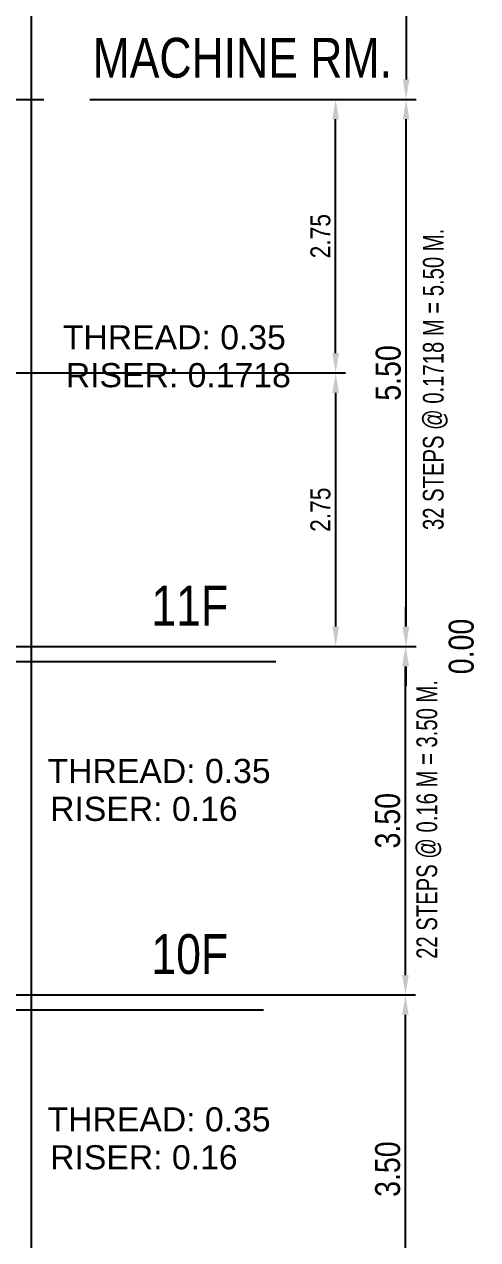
# Model space of a CAD drawing. Header units: millimetres. Extents: x 2148 to 2681, y 758 to 986.
# Drawn here: x 2512.61 to 2517.16, y 885.79 to 897.99 of the extents above; entities that cross this region are included whole.
import ezdxf

# ---------------------------------------------------------------- set-up
doc = ezdxf.new("R2010")
doc.units = ezdxf.units.MM
for name, color, linetype in [('A-Wall', 4, 'Continuous'), ('HATCH', 8, 'Continuous'), ('TLBLK', 7, 'Continuous')]:
    doc.layers.add(name, color=color, linetype=linetype)
doc.styles.add('ARIALNW', font='ARIALN.TTF')
doc.styles.get("Standard").update_dxf_attribs({"font": 'arial.ttf'})
doc.styles.add('SWISS', font='swissl.ttf')
doc.dimstyles.new('DIM 100', dxfattribs={"dimtxt": 0.2, "dimasz": 0.2, "dimexe": 0.1, "dimexo": 0, "dimgap": 0.05, "dimtad": 1, "dimzin": 0, "dimdsep": 46, "dimtxsty": 'ARIALNW', "dimcen": 0.09, "dimclrd": 6, "dimclre": 6, "dimclrt": 13, "dimadec": 0, "dimazin": 0, "dimtfac": 1, "dimtofl": 0, "dimtmove": 2, "dimatfit": 3, "dimfxl": 1, "dimtolj": 1, "dimtzin": 0, "dimarcsym": 0})

# ---------------------------------------------------------------- blocks, each defined once
blk = doc.blocks.new('*D2800')
at = {"color": 6, "lineweight": -2, "ltscale": 0.05, "transparency": 16777216}
for p, q in [((2515.015, 888.244), (2516.54, 888.244)), ((2516.44, 884.944), (2516.44, 888.044)), ((2515.015, 884.744), (2516.54, 884.744))]:
    blk.add_line(p, q, dxfattribs=at)
at = {"color": 6, "ltscale": 0.05, "transparency": 16777216}
for points in [[(2516.406, 888.044), (2516.473, 888.044), (2516.44, 888.244)], [(2516.406, 884.944), (2516.473, 884.944), (2516.44, 884.744)]]:
    blk.add_solid(points, dxfattribs=at)
at = {"layer": 'Defpoints', "color": 0, "ltscale": 0.05, "transparency": 16777216}
for p in [(2515.015, 888.244, 0), (2516.44, 888.244), (2515.015, 884.744, 0)]:
    blk.add_point(p, dxfattribs=at)
at = {"color": 13, "ltscale": 0.05, "transparency": 16777216, "insert": (2516.262, 886.494), "char_height": 0.25, "attachment_point": 5, "rotation": 90, "style": 'ARIALNW'}
blk.add_mtext('\\A1;3.50', dxfattribs=at)
blk = doc.blocks.new('*D2801')
at = {"color": 6, "lineweight": -2, "ltscale": 0.05, "transparency": 16777216}
for p, q in [((2515.015, 891.744), (2516.54, 891.744)), ((2516.44, 888.444), (2516.44, 891.544)), ((2515.015, 888.244), (2516.54, 888.244))]:
    blk.add_line(p, q, dxfattribs=at)
at = {"color": 6, "ltscale": 0.05, "transparency": 16777216}
for points in [[(2516.406, 891.544), (2516.473, 891.544), (2516.44, 891.744)], [(2516.406, 888.444), (2516.473, 888.444), (2516.44, 888.244)]]:
    blk.add_solid(points, dxfattribs=at)
at = {"layer": 'Defpoints', "color": 0, "ltscale": 0.05, "transparency": 16777216}
for p in [(2515.015, 891.744, 0), (2516.44, 891.744), (2515.015, 888.244, 0)]:
    blk.add_point(p, dxfattribs=at)
at = {"color": 13, "ltscale": 0.05, "transparency": 16777216, "insert": (2516.262, 889.994), "char_height": 0.25, "attachment_point": 5, "rotation": 90, "style": 'ARIALNW'}
blk.add_mtext('\\A1;3.50', dxfattribs=at)
blk = doc.blocks.new('*D2802')
at = {"color": 6, "lineweight": -2, "ltscale": 0.05, "transparency": 16777216}
for p, q in [((2516.443, 891.944), (2516.443, 892.144)), ((2515.015, 891.744), (2516.543, 891.744)), ((2515.138, 891.744), (2516.543, 891.744)), ((2516.443, 891.544), (2516.443, 891.344))]:
    blk.add_line(p, q, dxfattribs=at)
at = {"color": 6, "ltscale": 0.05, "transparency": 16777216}
for points in [[(2516.41, 891.944), (2516.476, 891.944), (2516.443, 891.744)], [(2516.41, 891.544), (2516.476, 891.544), (2516.443, 891.744)]]:
    blk.add_solid(points, dxfattribs=at)
at = {"layer": 'Defpoints', "color": 0, "ltscale": 0.05, "transparency": 16777216}
for p in [(2515.015, 891.744, 0), (2515.138, 891.744, 0), (2516.443, 891.744)]:
    blk.add_point(p, dxfattribs=at)
at = {"color": 13, "ltscale": 0.05, "transparency": 16777216, "insert": (2517.001, 891.744), "char_height": 0.25, "attachment_point": 5, "rotation": 90, "style": 'ARIALNW'}
blk.add_mtext('\\A1;0.00', dxfattribs=at)
blk = doc.blocks.new('*D2803')
at = {"color": 6, "lineweight": -2, "ltscale": 0.05, "transparency": 16777216}
for p, q in [((2513.271, 897.24), (2516.546, 897.24)), ((2516.446, 891.944), (2516.446, 897.04)), ((2515.138, 891.744), (2516.546, 891.744))]:
    blk.add_line(p, q, dxfattribs=at)
at = {"color": 6, "ltscale": 0.05, "transparency": 16777216}
for points in [[(2516.413, 897.04), (2516.479, 897.04), (2516.446, 897.24)], [(2516.413, 891.944), (2516.479, 891.944), (2516.446, 891.744)]]:
    blk.add_solid(points, dxfattribs=at)
at = {"layer": 'Defpoints', "color": 0, "ltscale": 0.05, "transparency": 16777216}
for p in [(2513.271, 897.24), (2516.446, 897.24), (2515.138, 891.744, 0)]:
    blk.add_point(p, dxfattribs=at)
at = {"color": 13, "ltscale": 0.05, "transparency": 16777216, "insert": (2516.268, 894.492), "char_height": 0.25, "attachment_point": 5, "rotation": 90, "style": 'ARIALNW'}
blk.add_mtext('\\A1;5.50', dxfattribs=at)
blk = doc.blocks.new('*D2813')
at = {"color": 6, "lineweight": -2, "ltscale": 0.05, "transparency": 16777216}
for p, q in [((2512.809, 900.242), (2516.546, 900.242)), ((2516.446, 900.042), (2516.446, 897.44)), ((2513.271, 897.24), (2516.546, 897.24))]:
    blk.add_line(p, q, dxfattribs=at)
at = {"color": 6, "ltscale": 0.05, "transparency": 16777216}
for points in [[(2516.413, 900.042), (2516.479, 900.042), (2516.446, 900.242)], [(2516.413, 897.44), (2516.479, 897.44), (2516.446, 897.24)]]:
    blk.add_solid(points, dxfattribs=at)
at = {"layer": 'Defpoints', "color": 0, "ltscale": 0.05, "transparency": 16777216}
for p in [(2512.809, 900.242, 0), (2513.271, 897.24, 0), (2516.446, 897.24)]:
    blk.add_point(p, dxfattribs=at)
at = {"color": 13, "ltscale": 0.05, "transparency": 16777216, "insert": (2516.268, 898.741), "char_height": 0.25, "attachment_point": 5, "rotation": 90, "style": 'ARIALNW'}
blk.add_mtext('\\A1;3.00', dxfattribs=at)
blk = doc.blocks.new('*D2926')
at = {"layer": 'A-Wall', "color": 6, "linetype": 'ByBlock', "lineweight": -2, "transparency": 16777216}
for p, q in [((2511.899, 894.492), (2515.839, 894.492)), ((2515.739, 894.292), (2515.739, 891.944)), ((2512.43, 891.744), (2515.839, 891.744))]:
    blk.add_line(p, q, dxfattribs=at)
at = {"layer": 'A-Wall', "color": 6, "transparency": 16777216}
for points in [[(2515.706, 894.292), (2515.773, 894.292), (2515.739, 894.492)], [(2515.706, 891.944), (2515.773, 891.944), (2515.739, 891.744)]]:
    blk.add_solid(points, dxfattribs=at)
at = {"layer": 'Defpoints', "color": 0, "transparency": 16777216}
for p in [(2511.899, 894.492, 0), (2512.43, 891.744, 0), (2515.739, 891.744)]:
    blk.add_point(p, dxfattribs=at)
at = {"layer": 'A-Wall', "color": 13, "transparency": 16777216, "insert": (2515.587, 893.118), "char_height": 0.2, "attachment_point": 5, "rotation": 90, "style": 'ARIALNW'}
blk.add_mtext('\\A1;2.75', dxfattribs=at)
blk = doc.blocks.new('*D2927')
at = {"layer": 'A-Wall', "color": 6, "linetype": 'ByBlock', "lineweight": -2, "transparency": 16777216}
for p, q in [((2515.456, 897.24), (2515.839, 897.24)), ((2515.739, 894.692), (2515.739, 897.04)), ((2515.456, 894.492), (2515.839, 894.492))]:
    blk.add_line(p, q, dxfattribs=at)
at = {"layer": 'A-Wall', "color": 6, "transparency": 16777216}
for points in [[(2515.706, 897.04), (2515.773, 897.04), (2515.739, 897.24)], [(2515.706, 894.692), (2515.773, 894.692), (2515.739, 894.492)]]:
    blk.add_solid(points, dxfattribs=at)
at = {"layer": 'Defpoints', "color": 0, "transparency": 16777216}
for p in [(2515.456, 897.24, 0), (2515.739, 897.24), (2515.456, 894.492)]:
    blk.add_point(p, dxfattribs=at)
at = {"layer": 'A-Wall', "color": 13, "transparency": 16777216, "insert": (2515.587, 895.866), "char_height": 0.2, "attachment_point": 5, "rotation": 90, "style": 'ARIALNW'}
blk.add_mtext('\\A1;2.75', dxfattribs=at)

msp = doc.modelspace()

# ---------------------------------------------------------------- linework, layer by layer
at = {"color": 2}
msp.add_line((2504.4508782, 897.2395075, 0.0000001), (2512.8094113, 897.2395075, 0), dxfattribs=at)
msp.add_line((2504.4508782, 897.2395075, 0.0000001), (2512.8094113, 897.2395075, 0), dxfattribs=at)
at = {"ltscale": 0.05}
for p, q in [((2511.8892302, 891.7436536, 0.0000001), (2515.015405, 891.7436536, 0.0000001)), ((2512.0115768, 891.7436536, 0.0000001), (2515.1377516, 891.7436536, 0.0000001)), ((2511.8892302, 891.5936536, 0.0000001), (2515.015405, 891.5936536, 0.0000001)), ((2512.0115768, 891.5936536, 0.0000001), (2515.1377516, 891.5936536, 0.0000001)), ((2511.8892302, 888.2436536, 0.0000001), (2515.015405, 888.2436536, 0.0000001)), ((2511.8892302, 888.0936536, 0.0000001), (2515.015405, 888.0936536, 0.0000001))]:
    msp.add_line(p, q, dxfattribs=at)
at = {"layer": 'HATCH', "linetype": 'ByBlock', "ltscale": 0.5}
msp.add_line((2512.6870647, 854.2495075, 0), (2512.6870647, 900.2417251, 0.0000001), dxfattribs=at)

# ---------------------------------------------------------------- texts
at = {"char_height": 0.4, "attachment_point": 1}
for s, insert, width in [('{\\fSwis721 BdOul BT|b0|i0|c0|p82;\\W0.8;MACHINE RM.}', (2513.299246, 897.8583734, 0.0000001), 5.145235636), ('{\\fSwis721 BdOul BT|b0|i0|c0|p82;\\W0.8;11F}', (2513.8895004, 892.3543461, 0), 0.28), ('{\\fSwis721 BdOul BT|b0|i0|c0|p82;\\W0.8;11F}', (2513.8895004, 892.3543461, 0.0000001), 0.28), ('{\\fSwis721 BdOul BT|b0|i0|c0|p82;\\W0.8;10F}', (2513.8895004, 888.8543461, 0), 0.28)]:
    msp.add_mtext(s, dxfattribs=dict(at, insert=insert, width=width))
at = {"layer": 'TLBLK', "color": 7, "char_height": 0.208, "width": 8.634551958, "attachment_point": 5, "rotation": 90}
for s, insert in [('{\\W0.7;32 STEPS @ 0.1718 M = 5.50 M.}', (2516.7395493, 894.4275294)), ('{\\W0.7;22 STEPS @ 0.16 M = 3.50 M.}', (2516.675114, 890.0068269))]:
    msp.add_mtext(s, dxfattribs=dict(at, insert=insert))
at = {"layer": 'TLBLK', "color": 7, "char_height": 0.242437583, "width": 5.279969108, "attachment_point": 5, "style": 'SWISS'}
for s, insert in [('THREAD: 0.35', (2514.1192482, 894.8485817, 0)), ('RISER: 0.1718', (2514.1592584, 894.4679487, 0)), ('THREAD: 0.35', (2513.9661427, 890.4921691, 0)), ('RISER: 0.16', (2513.8133687, 890.111536, 0)), ('THREAD: 0.35', (2513.9661427, 886.9921691, 0)), ('RISER: 0.16', (2513.8133687, 886.611536, 0))]:
    msp.add_mtext(s, dxfattribs=dict(at, insert=insert))

# ---------------------------------------------------------------- dimensions: what is measured, and where the dimension line sits
at = {"ltscale": 0.05}
for base, p1, p2, picture, middle in [((2516.4461202, 897.2395075, 0.0000001), (2512.8094113, 900.2417251, 0), (2513.2705913, 897.2395075, 0), '*D2813', (2516.268477, 898.7406163, 0.0000001)), ((2516.4461202, 897.2395075, 0), (2515.1377516, 891.7436536, 0.0000001), (2513.2705913, 897.2395075, 0), '*D2803', (2516.268477, 894.4915806, 0)), ((2516.4429029086, 891.7436536293, 0.0000000119), (2515.0154049643, 891.7436536293, 0.0000000695), (2515.1377515688, 891.7436536293, 0.0000000695), '*D2802', (2517.0008326494, 891.7436536293, 0.0000000119)), ((2516.4395962, 891.7436536, 0), (2515.015405, 888.2436536, 0.0000001), (2515.015405, 891.7436536, 0.0000001), '*D2801', (2516.261953, 889.9936536, 0)), ((2516.4395962, 888.2436536, 0), (2515.015405, 884.7436536, 0.0000001), (2515.015405, 888.2436536, 0.0000001), '*D2800', (2516.261953, 886.4936536, 0))]:
    dim = msp.add_linear_dim(base=base, p1=p1, p2=p2, angle=90, dimstyle='DIM 100', override={"dimtxt": 0.25}, dxfattribs=at)
    dim.commit()
    dim.dimension.update_dxf_attribs({"geometry": picture, "text_midpoint": middle})
at = {"layer": 'A-Wall'}
for base, p1, p2, picture, middle in [((2515.7394954, 897.2395075), (2515.4558417, 894.4915806), (2515.4558417, 897.2395075, 0), '*D2927', (2515.5873808, 895.865544)), ((2515.7394954, 891.7436536), (2511.8989413, 894.4915806, 0), (2512.4295218, 891.7436536, 0.0000001), '*D2926', (2515.5873808, 893.1176171))]:
    dim = msp.add_linear_dim(base=base, p1=p1, p2=p2, angle=90, dimstyle='DIM 100', dxfattribs=at)
    dim.commit()
    dim.dimension.update_dxf_attribs({"geometry": picture, "text_midpoint": middle})

doc.saveas('drawing.dxf')
